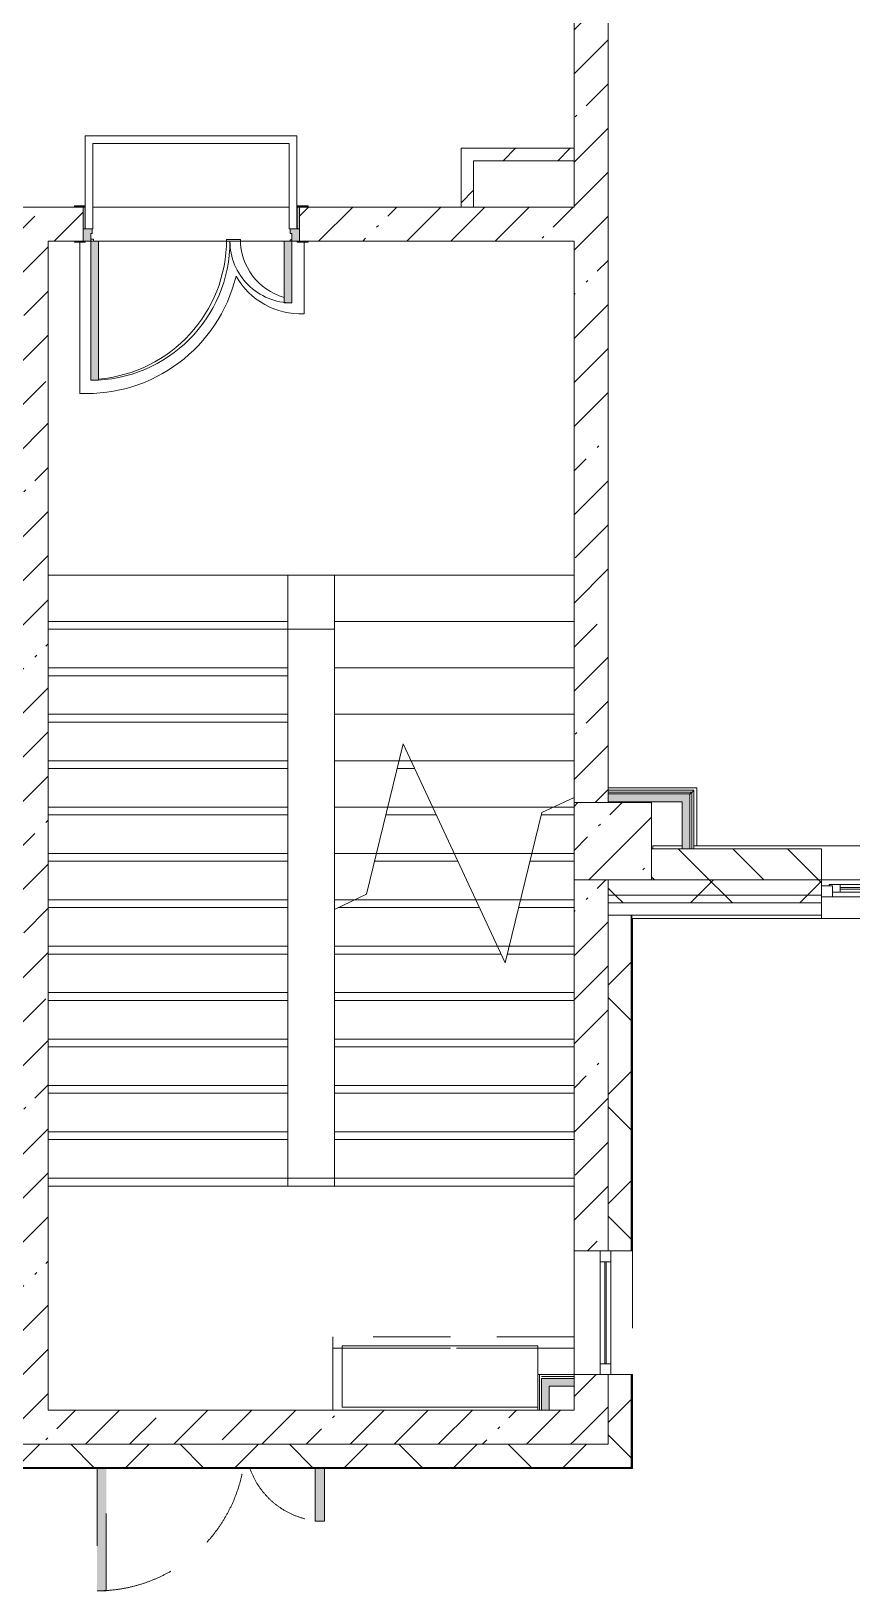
# Model space of a CAD drawing. Header units: millimetres. Extents: x -3245 to 186632, y -8553 to 29000.
# Drawn here: x 131592 to 136898, y -1048 to 9037 of the extents above; entities that cross this region are included whole.
import ezdxf

# ---------------------------------------------------------------- set-up
doc = ezdxf.new("R2010")
doc.units = ezdxf.units.MM
doc.linetypes.add('200_ШТРИХ__ш1_п0_6_', pattern=[800, 500, -300])
for name, color, linetype, lineweight in [('A-DETL-MBND-1', 7, '200_ШТРИХ__ш1_п0_6_', 9), ('A-GLAZ-2', 7, 'Continuous', 5), ('A-WALL', 7, 'Continuous', 9), ('A-WALL-7', 7, 'Continuous', 5), ('I-WALL-29', 7, 'Continuous', 5), ('S-COLS-2', 7, 'Continuous', 5), ('S-STRS-2', 7, 'Continuous', 5), ('S-STRS-MBND-1', 7, 'Continuous', 5)]:
    doc.layers.add(name, color=color, linetype=linetype, lineweight=lineweight)
for name, color, linetype, lineweight, true_color in [('A-DOOR-2', 7, 'Continuous', 5, 0xaaaaaa), ('A-DOOR-3', 7, 'Continuous', 5, 0xe2e2e2), ('A-DOOR-FRAM-2', 7, 'Continuous', 5, 0xe2e2e2), ('A-DOOR-FRAM-3', 7, 'Continuous', 5, 0xaaaaaa), ('A-FLOR-2', 7, 'Continuous', 5, 0xaaaaaa), ('I-WALL-27', 7, 'Continuous', 5, 0xe7e7e7), ('I-WALL-28', 7, 'Continuous', 9, 0xe7e7e7)]:
    doc.layers.add(name, color=color, linetype=linetype, lineweight=lineweight, true_color=true_color)
pattern_1 = [(45, (59622.45, 0), (-353.5534, 353.5534), []), (135, (59622.45, 0), (-353.5534, -353.5534), [])]
pattern_2 = [(45, (59622.45, 0), (-285.1231, 285.1231), []), (45, (59907.57, 0), (-285.1231, 285.1231), [504.031, -100.806, 16.764, -84.042])]
pattern_3 = [(45, (59622.45, 0), (-176.7767, 176.7767), [])]
pattern_4 = [(45, (59622.45, 0), (-530.33, 530.33), []), (135, (59622.45, 0), (-530.33, -530.33), [])]

# ---------------------------------------------------------------- blocks, each defined once
blk = doc.blocks.new('BSC_Колонна _Прямоугольная - 500х500-V109-2_4_1_птичка')
at = {"layer": 'S-COLS-2'}
h = blk.add_hatch(dxfattribs=at)
h.set_pattern_fill('FP_118', color=256, style=0, pattern_type=2)
h.set_pattern_definition([(45, (-75730, -3800), (-285.1231, 285.1231), []), (45, (-75444.88, -3800), (-285.1231, 285.1231), [504.031, -100.806, 16.764, -84.042])])
h.paths.add_polyline_path([(-250, -250), (250, -250), (250, 250), (-250, 250), (-250, -99)])
for p, q in [((250, 250), (-250, 250)), ((-250, 250), (-250, -250)), ((250, -250), (250, 250)), ((-250, -250), (250, -250))]:
    blk.add_line(p, q, dxfattribs=at)
blk = doc.blocks.new('110_Дверь_СКБ_2Ст - Д-1 Лестничная клетка EIS60-24319353-2_4_1_птичка')
at = {"layer": 'A-DOOR-3'}
for points in [[(612.5, 1010), (612.5, 110), (662.5, 110), (662.5, 1010)], [(-587.5, 510), (-637.5, 510), (-637.5, 110), (-587.5, 110)], [(712.5, 30), (697.5, 30), (697.5, -110), (712.5, -110)]]:
    blk.add_hatch(color=256, dxfattribs=at).paths.add_polyline_path(points)
h = blk.add_hatch(color=256, dxfattribs=at)
h.paths.add_polyline_path([(712.5, 110), (662.5, 110), (662.5, 60), (652.5, 60), (652.5, 30), (712.5, 30), (712.5, 39.7)])
h.paths.add_polyline_path([(-687.5, 110), (-687.5, 30), (-627.5, 30), (-627.5, 60), (-637.5, 60), (-637.5, 110)])
at = {"layer": 'A-DOOR-FRAM-2'}
for points in [[(-742.5, 118), (-742.5, 110), (-672.5, 110), (-672.5, 118)], [(697.5, 118), (697.5, 110), (767.5, 110), (767.5, 118)], [(-672.5, 30), (-687.5, 30), (-687.5, -110), (-672.5, -110)], [(-672.5, -110), (-742.5, -110), (-742.5, -118), (-672.5, -118)], [(697.5, -110), (697.5, -118), (767.5, -118), (767.5, -110)]]:
    blk.add_hatch(color=256, dxfattribs=at).paths.add_polyline_path(points)
at = {"layer": 'A-DOOR-2'}
for p, q in [((662.5, 1010), (612.5, 1010)), ((612.5, 1010), (612.5, 110)), ((662.5, 110), (662.5, 1010)), ((-637.5, 510), (-637.5, 110)), ((-587.5, 510), (-637.5, 510)), ((-587.5, 110), (-587.5, 510)), ((-637.5, 110), (-587.5, 110)), ((612.5, 110), (662.5, 110))]:
    blk.add_line(p, q, dxfattribs=at)
for centre, radius, start, end in [((662.5, 110), 900, 90, 180), ((-637.5, 110), 400, 360, 90)]:
    blk.add_arc(centre, radius, start, end, dxfattribs=at)
at = {"layer": 'A-DOOR-FRAM-3'}
for p, q in [((-672.5, 118), (-742.5, 118)), ((-742.5, 118), (-742.5, 110)), ((-742.5, 110), (-672.5, 110)), ((-637.5, 110), (-687.5, 110)), ((-687.5, 110), (-687.5, 30)), ((-672.5, 110), (-672.5, 118)), ((-637.5, 60), (-637.5, 110)), ((662.5, 110), (662.5, 60)), ((712.5, 110), (662.5, 110)), ((767.5, 118), (697.5, 118)), ((697.5, 118), (697.5, 110)), ((697.5, 110), (767.5, 110)), ((712.5, 30), (712.5, 110)), ((767.5, 110), (767.5, 118)), ((-687.5, 30), (-627.5, 30)), ((-672.5, 30), (-687.5, 30)), ((-687.5, 30), (-687.5, -110)), ((-672.5, -110), (-672.5, 30)), ((-627.5, 60), (-637.5, 60)), ((-627.5, 30), (-627.5, 60)), ((662.5, 60), (652.5, 60)), ((652.5, 60), (652.5, 30)), ((652.5, 30), (712.5, 30)), ((712.5, 30), (697.5, 30)), ((697.5, 30), (697.5, -110)), ((712.5, -110), (712.5, 30)), ((-672.5, -110), (-742.5, -110)), ((-742.5, -110), (-742.5, -118)), ((-742.5, -118), (-672.5, -118)), ((-687.5, -110), (-672.5, -110)), ((-672.5, -118), (-672.5, -110)), ((697.5, -110), (712.5, -110)), ((767.5, -110), (697.5, -110)), ((697.5, -110), (697.5, -118)), ((697.5, -118), (767.5, -118)), ((767.5, -118), (767.5, -110))]:
    blk.add_line(p, q, dxfattribs=at)
blk = doc.blocks.new('120_Окно_СКБ_1Ст - 120_Окно_СКБ_1Ст 900х2500_h_-19906150-2_4_1_птичка')
at = {"layer": 'A-GLAZ-2'}
for p, q in [((-450, -75), (-450, -5)), ((-450, -5), (-380, -5)), ((450, -5), (-450, -5)), ((-380, -75), (-450, -75)), ((-450, -75), (-400, -75)), ((-380, -75), (-400, -75)), ((-400, -75), (-400, -85)), ((-400, -85), (400, -85)), ((400, -85), (-400, -85)), ((-380, -5), (-380, -75)), ((380, -35), (-380, -35)), ((-380, -35), (-380, -75)), ((-330, -85), (-330, -35)), ((-330, -55), (330, -55)), ((330, -65), (-330, -65)), ((330, -85), (330, -35)), ((380, -75), (380, -5)), ((380, -5), (450, -5)), ((380, -75), (380, -35)), ((450, -75), (380, -75)), ((400, -75), (380, -75)), ((400, -75), (450, -75)), ((400, -85), (400, -75)), ((450, -5), (450, -75))]:
    blk.add_line(p, q, dxfattribs=at)
blk = doc.blocks.new('110_Дверь_СКБ_2Ст_Наружная - ДН-1_л__ Двухстворчатая 1350 х3200 _ЛК_ в свету с верхним остеклением 2-V213-2_4_1_птичка')
at = {"layer": 'A-DETL-MBND-1'}
for points in [[(754, 869), (694, 869), (694, 79), (754, 79), (754, 169)], [(-656, 419), (-716, 419), (-716, 79), (-656, 79), (-656, 169)]]:
    blk.add_hatch(color=256, dxfattribs=at).paths.add_polyline_path(points)
for p, q in [((754, 869), (694, 869)), ((694, 869), (694, 79)), ((754, 79), (754, 869)), ((-716, 419), (-716, 79)), ((-656, 419), (-716, 419)), ((-656, 79), (-656, 419))]:
    blk.add_line(p, q, dxfattribs=at)
for centre, radius, start, end in [((754, -91), 960, 90, 169.737), ((-716, -91), 510, 19.5984, 90)]:
    blk.add_arc(centre, radius, start, end, dxfattribs=at)
blk = doc.blocks.new('120_Окно_СКБ_1Ст - 120_Окно_СКБ_1Ст 800х2500 EI30-23532001-2_4_1_птичка')
at = {"layer": 'A-GLAZ-2'}
for p, q in [((-400, -127), (-400, -57)), ((-400, -57), (-330, -57)), ((400, -57), (-400, -57)), ((-330, -57), (-330, -127)), ((330, -87), (-330, -87)), ((330, -97), (-330, -97)), ((330, -127), (330, -57)), ((330, -57), (400, -57)), ((400, -57), (400, -127)), ((-330, -127), (-400, -127)), ((-400, -127), (400, -127)), ((400, -127), (330, -127))]:
    blk.add_line(p, q, dxfattribs=at)
blk = doc.blocks.new('Зашивка приборов отопления27 - Зашивка приборов отопления-33322407-2_4_1_птичка')
at = {"layer": 'A-DETL-MBND-1'}
for p, q in [((75480, 595), (73920, 595)), ((73920, 595), (73920, 520)), ((73920, 520), (73920, 120)), ((75480, 520), (73920, 520)), ((73920, 520), (73920, 120)), ((73920, 520), (75480, 520)), ((75480, 520), (75480, 595)), ((75480, 350), (75480, 520))]:
    blk.add_line(p, q, dxfattribs=at)

msp = doc.modelspace()

# ---------------------------------------------------------------- hatches: boundary and pattern name
at = {"layer": 'A-WALL-7'}
h = msp.add_hatch(dxfattribs=at)
h.set_pattern_fill('FP_133', color=256, style=0, pattern_type=2)
h.set_pattern_definition([(135, (59622.45, 0), (-176.7767, -176.7767), [])])
h.paths.add_polyline_path([(139702.4, 3550), (139972.4, 3550), (139972.4, 3750), (139702.4, 3750), (139702.4, 3701.2)])
h.paths.add_polyline_path([(138802.4, 3550), (138802.4, 3750), (137602.4, 3750), (137602.4, 3550), (138246, 3550)])
h.paths.add_polyline_path([(136702.4, 3550), (136702.4, 3750), (135602.4, 3750), (135602.4, 3550), (136390.9, 3550)])
h = msp.add_hatch(dxfattribs=at)
h.set_pattern_fill('FP_123', color=256, style=0, pattern_type=2)
h.set_pattern_definition(pattern_1)
h.paths.add_polyline_path([(141028.5, 3450), (141042.4, 3450), (141042.4, 3550), (139702.4, 3550), (139702.4, 3450), (140101, 3450)])
h.paths.add_polyline_path([(143742.4, 3450), (144322.4, 3450), (144322.4, 3550), (143742.4, 3550)])
h.paths.add_polyline_path([(135602.4, 3450), (136702.4, 3450), (136702.4, 3550), (135322.4, 3550), (135322.4, 3450), (135463.4, 3450)])
h.paths.add_polyline_path([(137602.4, 3450), (138802.4, 3450), (138802.4, 3550), (137602.4, 3550)])
h = msp.add_hatch(dxfattribs=at)
h.set_pattern_fill('FP_123', color=256, style=0, pattern_type=2)
h.set_pattern_definition(pattern_1)
h.paths.add_polyline_path([(144422.4, 3400), (144422.4, 3450), (143742.4, 3450), (143742.4, 3400), (144322.4, 3400)])
h.paths.add_polyline_path([(136390.9, 3400), (136702.4, 3400), (136702.4, 3450), (135322.4, 3450), (135322.4, 3400), (135463.4, 3400)])
h.paths.add_polyline_path([(137602.4, 3400), (138802.4, 3400), (138802.4, 3450), (137602.4, 3450)])
h.paths.add_polyline_path([(141028.5, 3400), (141042.4, 3400), (141042.4, 3450), (139702.4, 3450), (139702.4, 3400), (140101, 3400)])
h = msp.add_hatch(dxfattribs=at)
h.set_pattern_fill('FP_123', color=256, style=0, pattern_type=2)
h.set_pattern_definition(pattern_1)
h.paths.add_polyline_path([(135322.4, -250), (135472.4, -250), (135472.4, 350), (135322.4, 350), (135322.4, -100)])
h.paths.add_polyline_path([(135472.4, 1150), (135472.4, 3320), (135322.4, 3320), (135322.4, 1150)])
h = msp.add_hatch(dxfattribs=at)
h.set_pattern_fill('FP_123', color=256, style=0, pattern_type=2)
h.set_pattern_definition(pattern_1)
h.paths.add_polyline_path([(135322.4, -250), (135322.4, -100), (131182.4, -100), (131182.4, -250), (134535.9, -250)])
h.paths.add_polyline_path([(128970.8, -250), (130282.4, -250), (130282.4, -100), (126682.4, -100), (126682.4, -250), (127115.7, -250)])
h.paths.add_polyline_path([(117682.4, -250), (118432.4, -250), (118432.4, -100), (117682.4, -100)])
h.paths.add_polyline_path([(116532.4, -250), (116782.4, -250), (116782.4, -100), (116032.4, -100), (116032.4, -250), (116449.2, -250)])
h.paths.add_polyline_path([(120532.4, -250), (121682.4, -250), (121682.4, -100), (120532.4, -100)])
h.paths.add_polyline_path([(124782.4, -250), (125782.4, -250), (125782.4, -100), (124782.4, -100)])
h.paths.add_polyline_path([(103032.4, -250), (103658.8, -250), (103658.8, -100), (102282.4, -100), (102282.4, -250), (103000.2, -250)])
h.paths.add_polyline_path([(111532.4, -250), (112932.4, -250), (112932.4, -100), (111532.4, -100)])
h.paths.add_polyline_path([(108432.4, -250), (108432.4, -100), (107032.4, -100), (107032.4, -250), (107637.8, -250)])
h.paths.add_polyline_path([(104558.8, -250), (104932.4, -250), (104932.4, -100), (104558.8, -100)])
h.paths.add_polyline_path([(98382.4, -250), (99182.4, -250), (99182.4, -100), (98382.4, -100), (98382.4, -176.4)])
at = {"layer": 'I-WALL-27'}
for points in [[(135801.8, 4055), (135851.8, 4055), (135851.8, 4105), (135322.4, 4105), (135322.4, 4055), (135463.4, 4055)], [(135851.8, 3750), (135851.8, 4055), (135801.8, 4055), (135801.8, 3750)], [(135102.4, 275), (135102.4, 325), (134942.4, 325), (134942.4, 275)]]:
    msp.add_hatch(color=256, dxfattribs=at).paths.add_polyline_path(points)
at = {"layer": 'I-WALL-28'}
msp.add_hatch(color=256, dxfattribs=at).paths.add_polyline_path([(134892.4, 120), (134942.4, 120), (134942.4, 325), (134892.4, 325), (134892.4, 230.5)])
at = {"layer": 'I-WALL-29'}
h = msp.add_hatch(dxfattribs=at)
h.set_pattern_fill('FP_131', color=256, style=0, pattern_type=2)
h.set_pattern_definition(pattern_2)
h.paths.add_polyline_path([(135102.4, 7900), (135322.4, 7900), (135322.4, 9352.3), (135102.4, 9352.3), (135102.4, 8200)])
h.paths.add_polyline_path([(135102.4, 10792.3), (135322.4, 10792.3), (135322.4, 10900), (135102.4, 10900)])
h = msp.add_hatch(dxfattribs=at)
h.set_pattern_fill('FP_135', color=256, style=0, pattern_type=2)
h.set_pattern_definition(pattern_3)
h.paths.add_polyline_path([(134452.4, 7900), (134452.4, 8280), (134372.4, 8280), (134372.4, 7900)])
h = msp.add_hatch(dxfattribs=at)
h.set_pattern_fill('FP_135', color=256, style=0, pattern_type=2)
h.set_pattern_definition(pattern_3)
h.paths.add_polyline_path([(135102.4, 8200), (135102.4, 8280), (134452.4, 8280), (134452.4, 8200), (134535.9, 8200)])
h = msp.add_hatch(dxfattribs=at)
h.set_pattern_fill('FP_131', color=256, style=0, pattern_type=2)
h.set_pattern_definition(pattern_2)
h.paths.add_polyline_path([(131702.4, 120), (131702.4, 7900), (131482.4, 7900), (131482.4, 120)])
h = msp.add_hatch(dxfattribs=at)
h.set_pattern_fill('FP_131', color=256, style=0, pattern_type=2)
h.set_pattern_definition(pattern_2)
h.paths.add_polyline_path([(133382.4, 7680), (135102.4, 7680), (135102.4, 7900), (133327.4, 7900), (133327.4, 7680)])
h.paths.add_polyline_path([(131753.3, 7680), (131927.4, 7680), (131927.4, 7900), (131702.4, 7900), (131702.4, 7680)])
h = msp.add_hatch(dxfattribs=at)
h.set_pattern_fill('FP_131', color=256, style=0, pattern_type=2)
h.set_pattern_definition(pattern_2)
h.paths.add_polyline_path([(135102.4, -100), (135322.4, -100), (135322.4, 350), (135102.4, 350), (135102.4, 120)])
h.paths.add_polyline_path([(135322.4, 1150), (135322.4, 3550), (135102.4, 3550), (135102.4, 1150)])
h.paths.add_polyline_path([(135322.4, 4050), (135322.4, 7900), (135102.4, 7900), (135102.4, 4050), (135284.8, 4050)])
h = msp.add_hatch(dxfattribs=at)
h.set_pattern_fill('FP_227', color=256, style=0, pattern_type=2)
h.set_pattern_definition(pattern_4)
h.paths.add_polyline_path([(135864.3, 4117.5), (135876.8, 4117.5), (135876.8, 4130), (135322.4, 4130), (135322.4, 4117.5), (135463.4, 4117.5)])
h = msp.add_hatch(dxfattribs=at)
h.set_pattern_fill('FP_227', color=256, style=0, pattern_type=2)
h.set_pattern_definition(pattern_4)
h.paths.add_polyline_path([(135851.8, 4105), (135864.3, 4105), (135864.3, 4117.5), (135322.4, 4117.5), (135322.4, 4105), (135463.4, 4105)])
h = msp.add_hatch(dxfattribs=at)
h.set_pattern_fill('FP_227', color=256, style=0, pattern_type=2)
h.set_pattern_definition(pattern_4)
h.paths.add_polyline_path([(135851.8, 3750), (135864.3, 3750), (135864.3, 4105), (135851.8, 4105), (135851.8, 4055)])
h = msp.add_hatch(dxfattribs=at)
h.set_pattern_fill('FP_227', color=256, style=0, pattern_type=2)
h.set_pattern_definition(pattern_4)
h.paths.add_polyline_path([(135864.3, 3750), (135876.8, 3750), (135876.8, 4117.5), (135864.3, 4117.5), (135864.3, 4055)])
h = msp.add_hatch(dxfattribs=at)
h.set_pattern_fill('FP_131', color=256, style=0, pattern_type=2)
h.set_pattern_definition(pattern_2)
h.paths.add_polyline_path([(135102.4, -100), (135102.4, 120), (131482.4, 120), (131482.4, -100), (134535.9, -100)])

# ---------------------------------------------------------------- linework, layer by layer
at = {"layer": 'A-DETL-MBND-1'}
for p, q in [((135102.4, 595), (135102.4, 1150)), ((135480.4, 1150), (135480.4, 350))]:
    msp.add_line(p, q, dxfattribs=at)
at = {"layer": 'A-FLOR-2'}
for p, q in [((131940.7, 8360.1), (131940.7, 7908)), ((133310.7, 8360.1), (131940.7, 8360.1)), ((131990.7, 7760.1), (131990.7, 8310.1)), ((131990.7, 8310.1), (133260.7, 8310.1)), ((133260.7, 8310.1), (133260.7, 7760.1)), ((133310.7, 7760.1), (133310.7, 8360.1)), ((131906.2, 7672), (131906.2, 6695.1)), ((131942.4, 7760.1), (131990.7, 7760.1)), ((131996, 7692.1), (131977.4, 7692.1)), ((131996, 7680), (131996, 7692.1)), ((132945, 7690.6), (132855.4, 7690.6)), ((133260.7, 7760.1), (133310.7, 7760.1)), ((133277.4, 7689.1), (133267.6, 7689.1)), ((133267.6, 7689.1), (133267.6, 7680)), ((133356.9, 7210.5), (133356.9, 7672)), ((133252.4, 5170), (133552.4, 5170)), ((135322.4, 4145), (135896.8, 4145)), ((135896.8, 4145), (135896.8, 3770)), ((133602.4, 536), (133602.4, 140)), ((134867.4, 536), (133602.4, 536)), ((134867.4, 350), (134867.4, 536)), ((133602.4, 140), (134867.4, 140))]:
    msp.add_line(p, q, dxfattribs=at)
for centre, radius, start, end in [((131950.4, 7689.1), 905, 274.89327, 0.09571), ((133334.8, 7690.6), 389.8, 180, 253.95631), ((131950.4, 7689.1), 995, 267.45356, 346.31888), ((133334.6, 7689.1), 479.2, 209.41362, 272.67589)]:
    msp.add_arc(centre, radius, start, end, dxfattribs=at)
at = {"layer": 'A-WALL'}
for p, q in [((135102.4, 8200), (135102.4, 8280)), ((134372.4, 7900), (134452.4, 7900)), ((135864.3, 4117.5), (135322.4, 4117.5)), ((135851.8, 4105), (135322.4, 4105)), ((135851.8, 3750), (135851.8, 4105)), ((135864.3, 3750), (135864.3, 4117.5)), ((136702.4, 3550), (135602.4, 3550)), ((135322.4, 3450), (136702.4, 3450)), ((135322.4, 3400), (136702.4, 3400)), ((135322.4, 3320), (136702.4, 3320)), ((135322.4, 1150), (135322.4, 3320)), ((135472.4, 1150), (135472.4, 3320)), ((135475.4, 1150), (135475.4, 3320)), ((135480.4, 3300), (135475.4, 3300)), ((134879.9, 120), (134879.9, 350)), ((135102.4, 337.5), (134892.4, 337.5)), ((134892.4, 120), (134892.4, 325)), ((135102.4, 325), (134892.4, 325)), ((135102.4, 275), (135102.4, 350)), ((135322.4, 350), (135322.4, -100)), ((135472.4, -250), (135472.4, 350)), ((135475.4, -253), (135475.4, 350)), ((134867.4, 120), (134942.4, 120)), ((135102.4, -100), (131182.4, -100)), ((131182.4, -250), (135472.4, -250)), ((131182.4, -253), (135475.4, -253))]:
    msp.add_line(p, q, dxfattribs=at)
at = {"layer": 'A-WALL-7'}
for p, q in [((136702.4, 3750), (135602.4, 3750)), ((136702.4, 3300), (136702.4, 3750)), ((136702.4, 3550), (137602.4, 3550)), ((135480.4, 3300), (144572.4, 3300)), ((135480.4, 1150), (135480.4, 3300)), ((135322.4, 1150), (135480.4, 1150)), ((135480.4, 350), (135322.4, 350)), ((135480.4, -258), (135480.4, 350)), ((135322.4, -100), (135102.4, -100)), ((125782.4, -258), (135480.4, -258))]:
    msp.add_line(p, q, dxfattribs=at)
at = {"layer": 'I-WALL-29'}
for p, q in [((135322.4, 4050), (135322.4, 10900)), ((135102.4, 9352.3), (135102.4, 8280)), ((134372.4, 8280), (134372.4, 7900)), ((135102.4, 8280), (134372.4, 8280)), ((134452.4, 7900), (134452.4, 8200)), ((134452.4, 8200), (135102.4, 8200)), ((135102.4, 8200), (135102.4, 7900)), ((131872.4, 7900), (131482.4, 7900)), ((131990.7, 7900), (133260.7, 7900)), ((134372.4, 7900), (133382.4, 7900)), ((135102.4, 7900), (134452.4, 7900)), ((131702.4, 120), (131702.4, 7680)), ((131702.4, 7680), (131872.4, 7680)), ((132854.8, 7680), (132027.4, 7680)), ((133227.4, 7680), (132946, 7680)), ((133382.4, 7680), (135102.4, 7680)), ((135102.4, 7680), (135102.4, 4050)), ((135876.8, 4130), (135322.4, 4130)), ((135322.4, 4055), (135801.8, 4055)), ((135801.8, 4055), (135801.8, 3750)), ((135876.8, 3750), (135876.8, 4130)), ((135612.4, 3770), (135801.8, 3770)), ((135612.4, 3770), (135612.4, 3750)), ((135801.8, 3750), (135876.8, 3750)), ((135876, 3770), (139972.4, 3770)), ((135102.4, 3550), (135102.4, 1150)), ((135322.4, 3320), (135322.4, 3550)), ((135102.4, 1150), (135322.4, 1150)), ((134867.4, 350), (134867.4, 120)), ((134942.4, 350), (134867.4, 350)), ((135322.4, 350), (134942.4, 350)), ((134942.4, 120), (134942.4, 275)), ((134942.4, 275), (135102.4, 275)), ((135102.4, 275), (135102.4, 120)), ((134867.4, 120), (131702.4, 120)), ((135102.4, 120), (134942.4, 120))]:
    msp.add_line(p, q, dxfattribs=at)
at = {"layer": 'S-STRS-2'}
for p, q in [((132854.8, 7680), (132027.4, 7680)), ((133227.4, 7680), (132946, 7680)), ((133252.4, 5520), (133552.4, 5520)), ((133252.4, 5169.7), (133252.4, 5520)), ((135102.4, 5520), (133552.4, 5520)), ((133552.4, 5520), (133552.4, 5220)), ((135102.4, 5520), (133552.4, 5520)), ((131702.4, 5169.7), (133252.4, 5169.7)), ((131702.4, 5169.7), (133252.4, 5169.7)), ((133252.4, 4869.7), (133252.4, 5169.7)), ((133552.4, 5220), (133552.4, 4920)), ((135102.4, 5220), (133552.4, 5220)), ((135102.4, 5220), (133552.4, 5220)), ((131702.4, 4869.7), (133252.4, 4869.7)), ((131702.4, 4869.7), (133252.4, 4869.7)), ((133252.4, 4569.7), (133252.4, 4869.7)), ((133552.4, 4920), (133552.4, 4620)), ((135102.4, 4920), (133552.4, 4920)), ((135102.4, 4920), (133552.4, 4920)), ((131702.4, 4569.7), (133252.4, 4569.7)), ((131702.4, 4569.7), (133252.4, 4569.7)), ((133252.4, 4269.7), (133252.4, 4569.7)), ((133552.4, 4620), (133552.4, 4320)), ((135102.4, 4620), (133552.4, 4620)), ((135102.4, 4620), (133552.4, 4620)), ((131702.4, 4269.7), (133252.4, 4269.7)), ((131702.4, 4269.7), (133252.4, 4269.7)), ((133252.4, 3969.7), (133252.4, 4269.7)), ((133552.4, 4320), (133552.4, 4020)), ((133971, 4320), (133552.4, 4320)), ((133971, 4320), (133552.4, 4320)), ((134071.1, 4269.7), (133958.8, 4269.7)), ((134071.1, 4269.7), (133958.8, 4269.7)), ((135102.4, 4320), (134047.7, 4320)), ((135102.4, 4320), (134047.7, 4320)), ((131702.4, 3969.7), (133252.4, 3969.7)), ((131702.4, 3969.7), (133252.4, 3969.7)), ((133252.4, 3669.7), (133252.4, 3969.7)), ((133552.4, 4020), (133552.4, 3720)), ((133898.1, 4020), (133552.4, 4020)), ((133898.1, 4020), (133552.4, 4020)), ((134211, 3969.7), (133885.9, 3969.7)), ((134211, 3969.7), (133885.9, 3969.7)), ((134970.8, 4020), (134187.6, 4020)), ((134970.8, 4020), (134187.6, 4020)), ((135102.4, 3969.7), (134890.4, 3969.7)), ((135102.4, 3969.7), (134890.4, 3969.7)), ((131702.4, 3669.7), (133252.4, 3669.7)), ((131702.4, 3669.7), (133252.4, 3669.7)), ((133252.4, 3369.7), (133252.4, 3669.7)), ((133552.4, 3720), (133552.4, 3420)), ((133825.2, 3720), (133552.4, 3720)), ((133825.2, 3720), (133552.4, 3720)), ((134350.9, 3669.7), (133813, 3669.7)), ((134350.9, 3669.7), (133813, 3669.7)), ((134829.7, 3720), (134327.4, 3720)), ((134829.7, 3720), (134327.4, 3720)), ((135102.4, 3669.7), (134817.5, 3669.7)), ((135102.4, 3669.7), (134817.5, 3669.7)), ((131702.4, 3369.7), (133252.4, 3369.7)), ((131702.4, 3369.7), (133252.4, 3369.7)), ((133252.4, 3069.7), (133252.4, 3369.7)), ((133552.4, 3420), (133552.4, 3358.6)), ((133684.1, 3420), (133552.4, 3420)), ((133684.1, 3420), (133552.4, 3420)), ((133552.4, 3358.6), (133552.4, 3069.7)), ((134490.8, 3369.7), (133576.2, 3369.7)), ((134490.8, 3369.7), (133576.2, 3369.7)), ((134756.8, 3420), (134467.3, 3420)), ((134756.8, 3420), (134467.3, 3420)), ((135102.4, 3369.7), (134744.6, 3369.7)), ((135102.4, 3369.7), (134744.6, 3369.7)), ((131702.4, 3069.7), (133252.4, 3069.7)), ((131702.4, 3069.7), (133252.4, 3069.7)), ((133252.4, 2769.7), (133252.4, 3069.7)), ((133552.4, 3069.7), (133552.4, 2769.7)), ((134630.7, 3069.7), (133552.4, 3069.7)), ((134630.7, 3069.7), (133552.4, 3069.7)), ((134683.9, 3120), (134607.2, 3120)), ((134683.9, 3120), (134607.2, 3120)), ((135102.4, 3069.7), (134671.7, 3069.7)), ((135102.4, 3069.7), (134671.7, 3069.7)), ((131702.4, 2769.7), (133252.4, 2769.7)), ((131702.4, 2769.7), (133252.4, 2769.7)), ((133252.4, 2469.7), (133252.4, 2769.7)), ((133552.4, 2769.7), (133552.4, 2469.7)), ((135102.4, 2769.7), (133552.4, 2769.7)), ((135102.4, 2769.7), (133552.4, 2769.7)), ((131702.4, 2469.7), (133252.4, 2469.7)), ((131702.4, 2469.7), (133252.4, 2469.7)), ((133252.4, 2169.7), (133252.4, 2469.7)), ((133552.4, 2469.7), (133552.4, 2169.7)), ((135102.4, 2469.7), (133552.4, 2469.7)), ((135102.4, 2469.7), (133552.4, 2469.7)), ((131702.4, 2169.7), (133252.4, 2169.7)), ((131702.4, 2169.7), (133252.4, 2169.7)), ((133252.4, 1869.7), (133252.4, 2169.7)), ((133552.4, 2169.7), (133552.4, 1869.7)), ((135102.4, 2169.7), (133552.4, 2169.7)), ((135102.4, 2169.7), (133552.4, 2169.7)), ((131702.4, 1869.7), (133252.4, 1869.7)), ((131702.4, 1869.7), (133252.4, 1869.7)), ((133252.4, 1569.7), (133252.4, 1869.7)), ((133552.4, 1869.7), (133552.4, 1569.7)), ((135102.4, 1869.7), (133552.4, 1869.7)), ((135102.4, 1869.7), (133552.4, 1869.7)), ((131702.4, 1569.7), (133252.4, 1569.7)), ((131702.4, 1569.7), (133252.4, 1569.7)), ((133552.4, 1569.7), (133252.4, 1569.7)), ((135102.4, 1569.7), (133552.4, 1569.7)), ((135102.4, 1569.7), (133552.4, 1569.7))]:
    msp.add_line(p, q, dxfattribs=at)
at = {"layer": 'S-STRS-MBND-1'}
for p, q in [((135102.4, 7680), (131702.4, 7680)), ((131702.4, 7680), (131702.4, 5520)), ((135102.4, 5520), (135102.4, 7680)), ((131702.4, 5520), (133252.4, 5520)), ((131702.4, 1620), (131702.4, 5520)), ((131702.4, 5520), (133252.4, 5520)), ((133252.4, 5520), (135102.4, 5520)), ((133252.4, 1620), (133252.4, 5520)), ((131702.4, 5220), (133252.4, 5220)), ((131702.4, 5220), (133252.4, 5220)), ((131702.4, 4920), (133252.4, 4920)), ((131702.4, 4920), (133252.4, 4920)), ((131702.4, 4620), (133252.4, 4620)), ((131702.4, 4620), (133252.4, 4620)), ((133761, 3455.9), (133997.3, 4428.1)), ((133997.3, 4428.1), (134657.6, 3011.9)), ((131702.4, 4320), (133252.4, 4320)), ((131702.4, 4320), (133252.4, 4320)), ((134047.7, 4320), (133971, 4320)), ((134047.7, 4320), (133971, 4320)), ((134893.9, 3984.1), (135102.4, 4081.4)), ((131702.4, 4020), (133252.4, 4020)), ((131702.4, 4020), (133252.4, 4020)), ((134187.6, 4020), (133898.1, 4020)), ((134187.6, 4020), (133898.1, 4020)), ((134657.6, 3011.9), (134893.9, 3984.1)), ((135102.4, 4020), (134970.8, 4020)), ((135102.4, 4020), (134970.8, 4020)), ((131702.4, 3720), (133252.4, 3720)), ((131702.4, 3720), (133252.4, 3720)), ((134327.4, 3720), (133825.2, 3720)), ((134327.4, 3720), (133825.2, 3720)), ((135102.4, 3720), (134829.7, 3720)), ((135102.4, 3720), (134829.7, 3720)), ((133552.4, 3358.6), (133761, 3455.9)), ((131702.4, 3420), (133252.4, 3420)), ((131702.4, 3420), (133252.4, 3420)), ((133552.4, 3358.6), (133552.4, 1620)), ((134467.3, 3420), (133684.1, 3420)), ((134467.3, 3420), (133684.1, 3420)), ((135102.4, 3420), (134756.8, 3420)), ((135102.4, 3420), (134756.8, 3420)), ((135102.4, 3420), (135102.4, 1620)), ((131702.4, 3120), (133252.4, 3120)), ((131702.4, 3120), (133252.4, 3120)), ((134607.2, 3120), (133552.4, 3120)), ((134607.2, 3120), (133552.4, 3120)), ((135102.4, 3120), (134683.9, 3120)), ((135102.4, 3120), (134683.9, 3120)), ((131702.4, 2820), (133252.4, 2820)), ((131702.4, 2820), (133252.4, 2820)), ((135102.4, 2820), (133552.4, 2820)), ((135102.4, 2820), (133552.4, 2820)), ((131702.4, 2520), (133252.4, 2520)), ((131702.4, 2520), (133252.4, 2520)), ((135102.4, 2520), (133552.4, 2520)), ((135102.4, 2520), (133552.4, 2520)), ((131702.4, 2220), (133252.4, 2220)), ((131702.4, 2220), (133252.4, 2220)), ((135102.4, 2220), (133552.4, 2220)), ((135102.4, 2220), (133552.4, 2220)), ((131702.4, 1920), (133252.4, 1920)), ((131702.4, 1920), (133252.4, 1920)), ((135102.4, 1920), (133552.4, 1920)), ((135102.4, 1920), (133552.4, 1920)), ((131702.4, 1620), (131702.4, 120)), ((131702.4, 1620), (133252.4, 1620)), ((131702.4, 1620), (133252.4, 1620)), ((133552.4, 1620), (133252.4, 1620)), ((135102.4, 1620), (133552.4, 1620)), ((135102.4, 1620), (133552.4, 1620)), ((135102.4, 120), (135102.4, 1620)), ((131702.4, 120), (135102.4, 120))]:
    msp.add_line(p, q, dxfattribs=at)

# ---------------------------------------------------------------- block references
at = {"layer": 'A-DETL-MBND-1'}
msp.add_blockref('Зашивка приборов отопления27 - Зашивка приборов отопления-33322407-2_4_1_птичка', (59622.4, 0), dxfattribs=at)
at = {"layer": 'A-DETL-MBND-1', "rotation": 180}
msp.add_blockref('110_Дверь_СКБ_2Ст_Наружная - ДН-1_л__ Двухстворчатая 1350 х3200 _ЛК_ в свету с верхним остеклением 2-V213-2_4_1_птичка', (132771.9, -179), dxfattribs=at)
at = {"layer": 'A-DOOR-2', "rotation": 180}
msp.add_blockref('110_Дверь_СКБ_2Ст - Д-1 Лестничная клетка EIS60-24319353-2_4_1_птичка', (132639.9, 7790), dxfattribs=at)
at = {"layer": 'A-GLAZ-2'}
for name, p, rotation in [('120_Окно_СКБ_1Ст - 120_Окно_СКБ_1Ст 900х2500_h_-19906150-2_4_1_птичка', (137152.4, 3435), 180), ('120_Окно_СКБ_1Ст - 120_Окно_СКБ_1Ст 800х2500 EI30-23532001-2_4_1_птичка', (135397.4, 750), 270)]:
    msp.add_blockref(name, p, dxfattribs=dict(at, rotation=rotation))
at = {"layer": 'S-COLS-2'}
msp.add_blockref('BSC_Колонна _Прямоугольная - 500х500-V109-2_4_1_птичка', (135352.4, 3800), dxfattribs=at)

doc.saveas('drawing.dxf')
